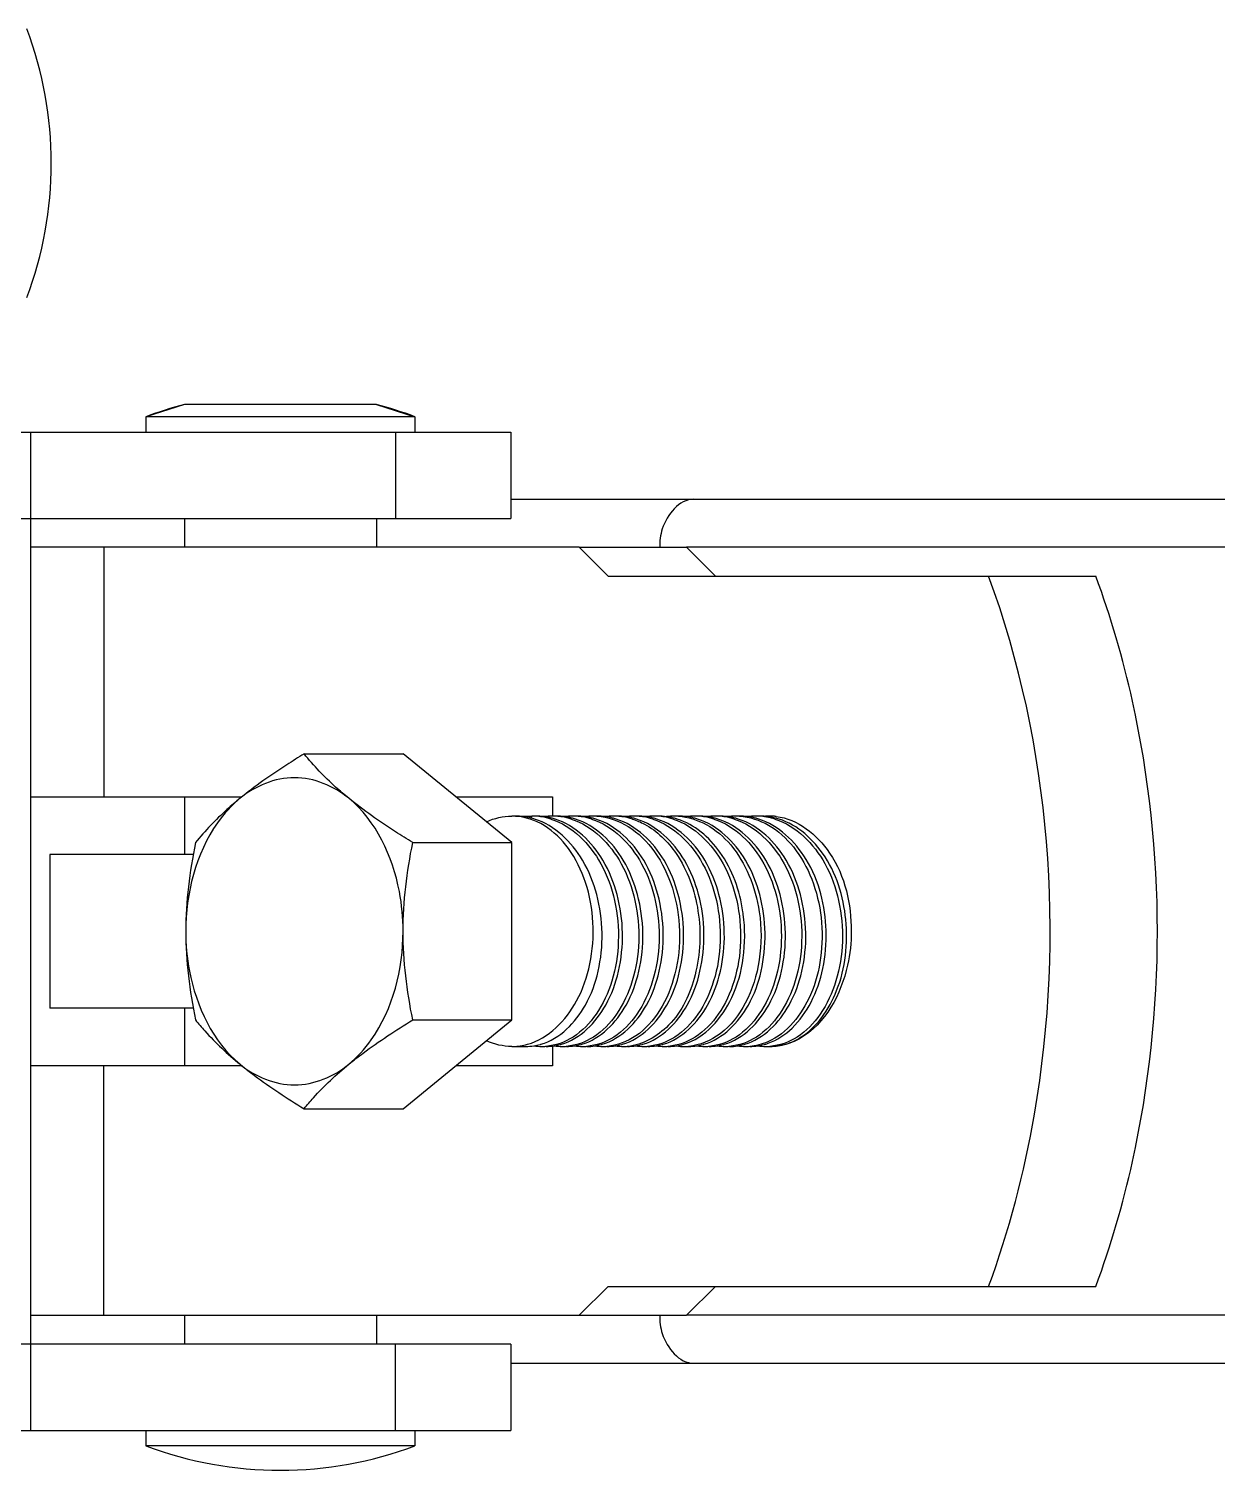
# Model space of a CAD drawing. Extents: x 921423 to 1291758, y 534425 to 1049953.
# Drawn here: x 1130074 to 1130355.7, y 860099.9 to 860441.7 of the extents above; entities that cross this region are included whole.
import ezdxf

# ---------------------------------------------------------------- set-up
doc = ezdxf.new("R2010")
doc.units = 0
doc.header["$LTSCALE"] = 1000
doc.header["$MEASUREMENT"] = 0
doc.layers.add('02___PRT_ALL_AXES', color=7, linetype='Continuous')

msp = doc.modelspace()

# ---------------------------------------------------------------- linework, layer by layer
at = {"color": 7, "linetype": 'Continuous'}
for p, q in [((1130101.73, 860349.74), (1130101.73, 860346.09)), ((1130165.48, 860349.74), (1130165.48, 860346.09)), ((1129801.21, 860346.09), (1130188.24, 860346.09)), ((1130074.41, 860109.32), (1130074.41, 860346.09)), ((1130160.92, 860346.09), (1130160.92, 860325.6)), ((1130188.24, 860346.09), (1130188.24, 860325.6)), ((1130188.24, 860330.16), (1131612.46, 860330.16)), ((1130067.58, 860325.6), (1130188.24, 860325.6)), ((1130156.37, 860325.6), (1130156.37, 860318.77)), ((1130204.44, 860318.77), (1130074.41, 860318.77)), ((1130091.75, 860318.77), (1130091.75, 860259.58)), ((1131563.03, 860318.77), (1130229.87, 860318.77)), ((1130188.43, 860248.74), (1130162.68, 860269.77)), ((1130074.41, 860259.58), (1130124.46, 860259.58)), ((1130175.15, 860259.58), (1130198.09, 860259.58)), ((1130189.33, 860255.03), (1130193.19, 860255.03)), ((1130193.01, 860254.57), (1130193.19, 860255.03)), ((1130188.43, 860206.68), (1130188.43, 860248.74)), ((1130112.93, 860245.92), (1130078.96, 860245.92)), ((1130078.96, 860245.92), (1130078.96, 860209.49)), ((1130112.93, 860209.49), (1130078.96, 860209.49)), ((1130162.68, 860185.64), (1130188.43, 860206.68)), ((1130188.43, 860200.39), (1130191.75, 860200.39)), ((1130249.61, 860200.39), (1130249.7, 860200.39)), ((1130124.46, 860195.83), (1130074.41, 860195.83)), ((1130091.75, 860136.64), (1130091.75, 860195.83)), ((1130198.09, 860195.83), (1130175.15, 860195.83)), ((1130074.41, 860136.64), (1130204.44, 860136.64)), ((1130156.37, 860136.64), (1130156.37, 860129.81)), ((1131563.03, 860136.64), (1130229.87, 860136.64)), ((1130188.24, 860129.81), (1130067.58, 860129.81)), ((1130160.92, 860109.32), (1130160.92, 860129.81)), ((1130188.24, 860129.81), (1130188.24, 860109.32)), ((1130188.24, 860125.26), (1131612.46, 860125.26)), ((1129978.79, 860109.32), (1130188.24, 860109.32)), ((1130101.73, 860109.32), (1130101.73, 860105.68)), ((1130165.48, 860109.32), (1130165.48, 860105.68))]:
    msp.add_line(p, q, dxfattribs=at)
for centre, radius, start, end in [((1130189.18, 860239.45), 15.59, 72.5026, 75.791), ((1130193.19, 860240.27), 14.75, 86.2902, 89.9967), ((1130193.18, 860240.07), 14.96, 80.6229, 86.2822), ((1130194.16, 860240.18), 14.85, 82.4782, 89.9829), ((1130193.1, 860239.64), 15.4, 72.4849, 80.5952), ((1130198.03, 860240.18), 14.85, 90.0172, 97.5273), ((1130194.11, 860239.83), 15.2, 75.7668, 82.4699), ((1130194.01, 860239.45), 15.59, 72.5094, 75.7711), ((1130198.02, 860240.27), 14.76, 86.2903, 89.9967), ((1130198.01, 860240.06), 14.96, 80.5827, 86.2821), ((1130198.99, 860240.18), 14.85, 82.4422, 89.9826), ((1130197.93, 860239.64), 15.4, 72.4917, 80.5553), ((1130202.86, 860240.18), 14.84, 90.017, 97.4917), ((1130198.94, 860239.83), 15.2, 75.765, 82.4342), ((1130198.84, 860239.45), 15.59, 72.5045, 75.7692), ((1130202.85, 860240.27), 14.76, 86.29, 89.9967), ((1130202.84, 860240.06), 14.96, 80.5894, 86.2819), ((1130203.81, 860240.18), 14.85, 82.4594, 89.9827), ((1130202.76, 860239.64), 15.4, 72.4867, 80.562), ((1130207.69, 860240.18), 14.85, 90.0171, 97.5089), ((1130203.77, 860239.83), 15.2, 75.7634, 82.4513), ((1130203.67, 860239.45), 15.59, 72.5015, 75.7677), ((1130207.68, 860240.27), 14.75, 86.29, 89.9967), ((1130208.64, 860240.18), 14.85, 82.3978, 89.9823), ((1130212.52, 860240.18), 14.84, 90.017, 97.4489), ((1130208.6, 860239.83), 15.2, 75.7631, 82.3902), ((1130208.5, 860239.45), 15.59, 72.5007, 75.7672), ((1130212.51, 860240.27), 14.75, 86.29, 89.9967), ((1130212.5, 860240.06), 14.96, 80.6057, 86.2819), ((1130213.47, 860240.18), 14.85, 82.4677, 89.9827), ((1130212.42, 860239.64), 15.4, 72.4829, 80.5782), ((1130217.35, 860240.18), 14.85, 90.0171, 97.5169), ((1130213.43, 860239.83), 15.2, 75.7627, 82.4595), ((1130213.33, 860239.45), 15.59, 72.5002, 75.767), ((1130217.34, 860240.27), 14.75, 86.29, 89.9967), ((1130217.33, 860240.06), 14.96, 80.5993, 86.2819), ((1130218.3, 860240.18), 14.85, 82.4765, 89.9828), ((1130217.25, 860239.64), 15.4, 72.4824, 80.5717), ((1130222.18, 860240.18), 14.85, 90.0172, 97.5261), ((1130218.25, 860239.83), 15.2, 75.7642, 82.4682), ((1130218.16, 860239.45), 15.59, 72.5049, 75.7686), ((1130222.17, 860240.27), 14.75, 86.2903, 89.9967), ((1130222.16, 860240.07), 14.96, 80.633, 86.2824), ((1130223.13, 860240.17), 14.85, 82.2882, 89.9823), ((1130222.08, 860239.64), 15.4, 72.4871, 80.6053), ((1130227.01, 860240.19), 14.84, 90.0162, 97.3323), ((1130223.08, 860239.83), 15.2, 75.7459, 82.2807), ((1130222.98, 860239.44), 15.61, 72.4516, 75.7498), ((1130227, 860240.27), 14.76, 86.2866, 89.9968), ((1130227.96, 860240.18), 14.85, 82.4835, 89.9829), ((1130231.83, 860240.18), 14.85, 90.0173, 97.5328), ((1130227.91, 860239.83), 15.2, 75.7649, 82.4752), ((1130227.82, 860239.45), 15.59, 72.5058, 75.7693), ((1130231.83, 860240.27), 14.76, 86.2903, 89.9967), ((1130231.81, 860240.07), 14.96, 80.6233, 86.2823), ((1130232.79, 860240.18), 14.85, 82.4872, 89.9829), ((1130231.74, 860239.64), 15.4, 72.488, 80.5957), ((1130236.66, 860240.18), 14.85, 90.0173, 97.5367), ((1130232.74, 860239.83), 15.2, 75.766, 82.4789), ((1130232.65, 860239.45), 15.59, 72.5087, 75.7704), ((1130236.66, 860240.27), 14.76, 86.2904, 89.9967), ((1130236.64, 860240.07), 14.96, 80.6329, 86.2824), ((1130237.62, 860240.18), 14.85, 82.5017, 89.9829), ((1130236.57, 860239.64), 15.4, 72.4909, 80.6051), ((1130241.49, 860240.18), 14.85, 90.0174, 97.5513), ((1130237.57, 860239.83), 15.2, 75.7267, 82.493), ((1130237.48, 860239.45), 15.59, 72.5135, 75.7315), ((1130241.49, 860240.27), 14.75, 86.2906, 89.9967), ((1130242.45, 860240.19), 14.84, 82.7542, 89.9843), ((1130246.32, 860240.17), 14.86, 90.018, 97.7975), ((1130242.4, 860239.84), 15.19, 75.7041, 82.7434), ((1130242.31, 860239.45), 15.59, 72.5159, 75.7097), ((1130246.32, 860240.27), 14.75, 86.2908, 89.9967), ((1130246.3, 860240.07), 14.96, 80.6461, 86.2828), ((1130247.28, 860240.18), 14.85, 82.4732, 89.9828), ((1130246.27, 860239.84), 15.19, 77.4718, 80.6494), ((1130251.17, 860240.07), 14.96, 95.9111, 97.5139), ((1130247.26, 860239.99), 15.03, 81.1155, 82.4818), ((1130246.23, 860239.69), 15.34, 75.7156, 77.4737), ((1130247.22, 860239.8), 15.23, 75.7666, 81.1052), ((1130246.17, 860239.45), 15.59, 72.5159, 75.7097), ((1130205.72, 860226.7), 37.96, 7.612, 8.5483), ((1130191.68, 860213.44), 13.06, 278.8239, 285.3798), ((1130191.62, 860213.69), 13.32, 285.3664, 286.4089), ((1130196.51, 860213.44), 13.06, 278.8348, 285.3268), ((1130196.45, 860213.69), 13.32, 285.3138, 286.4121), ((1130201.34, 860213.44), 13.06, 278.8392, 285.3288), ((1130201.28, 860213.69), 13.32, 285.3158, 286.4116), ((1130206.17, 860213.44), 13.05, 278.6158, 285.3161), ((1130206.11, 860213.69), 13.32, 285.3024, 286.4096), ((1130211, 860213.44), 13.06, 278.8659, 285.3078), ((1130210.93, 860213.69), 13.32, 285.295, 286.4082), ((1130215.83, 860213.44), 13.06, 278.8222, 285.3467), ((1130215.76, 860213.69), 13.32, 285.3335, 286.4046), ((1130220.66, 860213.44), 13.06, 278.8357, 285.3558), ((1130220.59, 860213.69), 13.32, 285.3426, 286.4105), ((1130225.48, 860213.49), 13.11, 279.0944, 286.4713), ((1130230.32, 860213.45), 13.06, 278.7871, 285.4463), ((1130230.25, 860213.7), 13.32, 285.4324, 286.4009), ((1130235.15, 860213.44), 13.06, 278.806, 285.3938), ((1130235.08, 860213.69), 13.32, 285.3803, 286.4044), ((1130239.98, 860213.44), 13.06, 278.5831, 285.3704), ((1130239.91, 860213.69), 13.32, 285.3562, 286.4067), ((1130244.81, 860213.44), 13.06, 278.8161, 285.3587), ((1130244.74, 860213.69), 13.32, 285.3455, 286.4078), ((1130244.67, 860213.94), 13.58, 286.4159, 289.7663), ((1130249.62, 860213.51), 13.13, 278.8421, 287.0205), ((1130249.34, 860214.39), 14.05, 287.0683, 295.8489), ((1130248.86, 860215.4), 15.17, 295.8209, 301.125), ((1130191.74, 860213.08), 12.69, 270.0261, 278.8175), ((1130195.61, 860213.08), 12.69, 261.179, 269.9739), ((1130195.61, 860212.98), 12.59, 270.0047, 274.3394), ((1130196.57, 860213.08), 12.69, 270.0261, 278.8289), ((1130200.44, 860213.08), 12.69, 261.1908, 269.9741), ((1130200.44, 860212.98), 12.59, 270.0047, 274.3399), ((1130201.4, 860213.08), 12.69, 270.0262, 278.8333), ((1130205.27, 860213.08), 12.69, 261.1951, 269.9741), ((1130205.27, 860212.98), 12.59, 270.0047, 274.3399), ((1130206.23, 860213.07), 12.69, 270.0245, 278.608), ((1130210.1, 860213.09), 12.7, 260.9764, 269.9733), ((1130210.1, 860212.98), 12.59, 270.0047, 274.3399), ((1130211.06, 860213.08), 12.69, 270.0263, 278.8603), ((1130214.93, 860213.08), 12.69, 261.2218, 269.9742), ((1130214.93, 860212.98), 12.59, 270.0047, 274.3399), ((1130215.89, 860213.08), 12.69, 270.0259, 278.8159), ((1130219.76, 860213.08), 12.69, 261.178, 269.9739), ((1130219.76, 860212.98), 12.59, 270.0047, 274.3395), ((1130220.72, 860213.08), 12.69, 270.0261, 278.8295), ((1130224.59, 860213.08), 12.69, 261.1911, 269.9741), ((1130224.59, 860212.98), 12.59, 270.0047, 274.3396), ((1130225.55, 860213.09), 12.7, 270.0272, 279.08), ((1130229.42, 860213.07), 12.69, 261.4494, 269.976), ((1130229.41, 860212.98), 12.6, 270.0046, 274.3456), ((1130230.38, 860213.08), 12.69, 270.0258, 278.7798), ((1130234.25, 860213.08), 12.69, 261.1413, 269.9737), ((1130234.24, 860212.98), 12.59, 270.0047, 274.3389), ((1130235.21, 860213.08), 12.69, 270.0259, 278.7993), ((1130239.08, 860213.08), 12.69, 261.161, 269.9738), ((1130239.07, 860212.98), 12.59, 270.0047, 274.3393), ((1130240.04, 860213.07), 12.69, 270.0243, 278.5745), ((1130243.91, 860213.09), 12.7, 260.9429, 269.9728), ((1130243.9, 860212.98), 12.59, 270.0047, 274.3394), ((1130244.86, 860213.08), 12.69, 270.026, 278.8097), ((1130248.74, 860213.08), 12.69, 261.1717, 269.9739), ((1130248.73, 860212.97), 12.58, 270.0037, 273.924), ((1130248.73, 860213.04), 12.65, 273.9214, 274.3364), ((1130249.69, 860213.08), 12.69, 270.0261, 278.8211)]:
    msp.add_arc(centre, radius, start, end, dxfattribs=at)
for points, knots in [([(1130231.57, 860330.16), (1130228.16, 860330.16), (1130223.99, 860324.98), (1130223.52, 860320.24), (1130223.52, 860318.77)], [0, 0, 0, 0, 0.699639, 1, 1, 1, 1]), ([(1130195.38, 860200.92), (1130199.87, 860202.24), (1130205.79, 860208.35), (1130209.3, 860218.31), (1130210.24, 860227.32), (1130208.97, 860236.38), (1130204.95, 860246.63), (1130198.64, 860252.82), (1130193.87, 860254.32)], [0, 0, 0, 0, 0.217197, 0.349115, 0.490066, 0.632359, 0.768233, 1, 1, 1, 1]), ([(1130197.73, 860254.32), (1130202.78, 860252.73), (1130209.36, 860245.95), (1130213.22, 860234.96), (1130214.12, 860225.36), (1130212.65, 860216.05), (1130209.02, 860208.08), (1130203.56, 860202.34), (1130198.82, 860200.59), (1130196.56, 860200.42)], [0, 0, 0, 0, 0.234601, 0.372817, 0.516613, 0.65714, 0.786235, 0.899567, 1, 1, 1, 1]), ([(1130200.21, 860200.92), (1130204.7, 860202.24), (1130210.62, 860208.35), (1130214.13, 860218.31), (1130215.07, 860227.33), (1130213.8, 860236.38), (1130209.78, 860246.63), (1130203.47, 860252.82), (1130198.7, 860254.32)], [0, 0, 0, 0, 0.2172, 0.349118, 0.490069, 0.632361, 0.76823, 1, 1, 1, 1]), ([(1130202.56, 860254.32), (1130207.61, 860252.73), (1130214.19, 860245.95), (1130218.05, 860234.96), (1130218.95, 860225.36), (1130217.48, 860216.06), (1130213.85, 860208.08), (1130208.39, 860202.34), (1130203.65, 860200.59), (1130201.39, 860200.42)], [0, 0, 0, 0, 0.234605, 0.372817, 0.516611, 0.657139, 0.786234, 0.899567, 1, 1, 1, 1]), ([(1130205.04, 860200.92), (1130209.53, 860202.24), (1130215.45, 860208.35), (1130218.96, 860218.31), (1130219.9, 860227.33), (1130218.63, 860236.38), (1130214.61, 860246.63), (1130208.3, 860252.82), (1130203.53, 860254.32)], [0, 0, 0, 0, 0.217201, 0.349117, 0.490069, 0.63236, 0.768228, 1, 1, 1, 1]), ([(1130207.39, 860254.32), (1130212.44, 860252.73), (1130219.02, 860245.95), (1130222.88, 860234.96), (1130223.78, 860225.36), (1130222.31, 860216.06), (1130218.68, 860208.08), (1130213.22, 860202.34), (1130208.48, 860200.59), (1130206.22, 860200.42)], [0, 0, 0, 0, 0.234607, 0.372817, 0.516612, 0.657139, 0.786233, 0.899567, 1, 1, 1, 1]), ([(1130209.87, 860200.92), (1130214.36, 860202.24), (1130220.28, 860208.35), (1130223.79, 860218.31), (1130224.73, 860227.32), (1130223.46, 860236.38), (1130219.44, 860246.63), (1130213.13, 860252.82), (1130208.36, 860254.32)], [0, 0, 0, 0, 0.217202, 0.349116, 0.49007, 0.632359, 0.768228, 1, 1, 1, 1]), ([(1130208.64, 860255), (1130211.22, 860254.83), (1130216.65, 860252.94), (1130222.91, 860246.59), (1130227.03, 860237.84), (1130228.65, 860227.8), (1130227.65, 860217.76), (1130224.14, 860209), (1130218.53, 860202.59), (1130213.45, 860200.61), (1130211.05, 860200.42)], [0, 0, 0, 0, 0.108831, 0.229813, 0.365006, 0.508762, 0.651468, 0.78342, 0.898809, 1, 1, 1, 1]), ([(1130214.7, 860200.92), (1130219.19, 860202.24), (1130225.11, 860208.35), (1130228.62, 860218.31), (1130229.56, 860227.32), (1130228.29, 860236.38), (1130224.27, 860246.63), (1130217.96, 860252.82), (1130213.19, 860254.32)], [0, 0, 0, 0, 0.217202, 0.349116, 0.49007, 0.632359, 0.768228, 1, 1, 1, 1]), ([(1130217.05, 860254.32), (1130218.05, 860254.01), (1130222.15, 860252.26), (1130225.47, 860248.97), (1130227.39, 860246.17)], [0, 0, 0, 0, 0.2353, 1, 1, 1, 1]), ([(1130219.53, 860200.92), (1130224.02, 860202.24), (1130229.94, 860208.35), (1130233.45, 860218.31), (1130234.39, 860227.32), (1130233.12, 860236.38), (1130229.1, 860246.63), (1130222.79, 860252.82), (1130218.02, 860254.32)], [0, 0, 0, 0, 0.217202, 0.349116, 0.490071, 0.632358, 0.76823, 1, 1, 1, 1]), ([(1130221.88, 860254.32), (1130226.93, 860252.73), (1130233.51, 860245.95), (1130237.37, 860234.96), (1130238.27, 860225.36), (1130236.79, 860216.06), (1130233.16, 860208.08), (1130227.71, 860202.34), (1130222.97, 860200.59), (1130220.71, 860200.42)], [0, 0, 0, 0, 0.234603, 0.372813, 0.516604, 0.657136, 0.786228, 0.899564, 1, 1, 1, 1]), ([(1130224.36, 860200.92), (1130228.85, 860202.24), (1130234.77, 860208.35), (1130238.28, 860218.31), (1130239.22, 860227.33), (1130237.95, 860236.38), (1130233.93, 860246.63), (1130227.62, 860252.82), (1130222.85, 860254.32)], [0, 0, 0, 0, 0.217198, 0.349118, 0.490075, 0.632362, 0.768234, 1, 1, 1, 1]), ([(1130226.71, 860254.32), (1130231.75, 860252.73), (1130238.34, 860245.95), (1130242.19, 860234.96), (1130243.1, 860225.36), (1130241.62, 860216.06), (1130237.99, 860208.08), (1130232.54, 860202.34), (1130227.8, 860200.59), (1130225.54, 860200.42)], [0, 0, 0, 0, 0.2346, 0.372814, 0.516605, 0.65714, 0.786235, 0.899567, 1, 1, 1, 1]), ([(1130243.25, 860232.34), (1130242.5, 860237.33), (1130239.4, 860246.45), (1130231.76, 860253.03), (1130227.69, 860254.32)], [0, 0, 0, 0, 0.541307, 1, 1, 1, 1]), ([(1130227.96, 860255), (1130230.25, 860254.85), (1130235.02, 860253.35), (1130240.87, 860248.23), (1130245.13, 860240.97), (1130246.67, 860235.31), (1130247.12, 860232.34)], [0, 0, 0, 0, 0.21682, 0.453957, 0.717085, 1, 1, 1, 1]), ([(1130234.01, 860200.92), (1130238.51, 860202.24), (1130244.43, 860208.35), (1130247.94, 860218.31), (1130248.87, 860227.32), (1130247.61, 860236.38), (1130243.59, 860246.63), (1130237.27, 860252.82), (1130232.51, 860254.32)], [0, 0, 0, 0, 0.217202, 0.349115, 0.490066, 0.632356, 0.768233, 1, 1, 1, 1]), ([(1130236.37, 860254.32), (1130241.41, 860252.73), (1130248, 860245.95), (1130251.85, 860234.96), (1130252.76, 860225.36), (1130251.28, 860216.06), (1130247.65, 860208.08), (1130242.2, 860202.34), (1130237.45, 860200.59), (1130235.2, 860200.42)], [0, 0, 0, 0, 0.234599, 0.372814, 0.516606, 0.657131, 0.786224, 0.899562, 1, 1, 1, 1]), ([(1130238.84, 860200.92), (1130243.34, 860202.24), (1130249.26, 860208.35), (1130252.77, 860218.31), (1130253.7, 860227.32), (1130252.44, 860236.38), (1130248.42, 860246.63), (1130242.1, 860252.82), (1130237.33, 860254.32)], [0, 0, 0, 0, 0.217199, 0.349112, 0.490063, 0.632356, 0.768233, 1, 1, 1, 1]), ([(1130241.2, 860254.32), (1130246.24, 860252.73), (1130252.83, 860245.95), (1130256.68, 860234.96), (1130257.59, 860225.36), (1130256.11, 860216.06), (1130252.48, 860208.08), (1130247.03, 860202.34), (1130242.28, 860200.59), (1130240.03, 860200.42)], [0, 0, 0, 0, 0.234599, 0.372817, 0.516611, 0.657137, 0.78623, 0.899563, 1, 1, 1, 1]), ([(1130243.67, 860200.92), (1130248.17, 860202.24), (1130254.09, 860208.35), (1130257.6, 860218.31), (1130258.53, 860227.33), (1130257.27, 860236.38), (1130253.25, 860246.63), (1130246.93, 860252.82), (1130242.16, 860254.32)], [0, 0, 0, 0, 0.217199, 0.349123, 0.490079, 0.632367, 0.768233, 1, 1, 1, 1]), ([(1130242.44, 860255), (1130244.83, 860254.84), (1130249.8, 860253.23), (1130255.78, 860247.74), (1130260.02, 860240.02), (1130262.18, 860230.95), (1130262.06, 860221.49), (1130259.27, 860210.63), (1130253.74, 860203.49), (1130249.12, 860201.49)], [0, 0, 0, 0, 0.107138, 0.2249, 0.355902, 0.496372, 0.638756, 0.77452, 1, 1, 1, 1]), ([(1130249.26, 860201.16), (1130251.36, 860201.92), (1130255.46, 860204.66), (1130259.87, 860210.98), (1130262.59, 860218.99), (1130263.53, 860230.72), (1130260.21, 860244.59), (1130251.68, 860252.84), (1130246.99, 860254.32)], [0, 0, 0, 0, 0.104453, 0.22305, 0.355273, 0.495818, 0.769765, 1, 1, 1, 1]), ([(1130250.85, 860254.32), (1130255.9, 860252.73), (1130262.49, 860245.96), (1130266.34, 860234.96), (1130267.24, 860225.36), (1130265.77, 860216.06), (1130262.14, 860208.08), (1130256.69, 860202.34), (1130251.94, 860200.59), (1130249.69, 860200.42)], [0, 0, 0, 0, 0.234601, 0.372807, 0.516599, 0.657132, 0.786232, 0.899564, 1, 1, 1, 1]), ([(1130256.7, 860202.41), (1130260.77, 860204.86), (1130267.13, 860214.19), (1130268.77, 860230.46), (1130264.04, 860246.15), (1130255.48, 860253.42), (1130250.97, 860254.56)], [0, 0, 0, 0, 0.230383, 0.504916, 0.774454, 1, 1, 1, 1]), ([(1130227.39, 860246.17), (1130230.14, 860242.16), (1130233.61, 860232.43), (1130232.95, 860217.73), (1130227.29, 860205.27), (1130219.52, 860200.7), (1130215.88, 860200.42)], [0, 0, 0, 0, 0.269627, 0.549412, 0.797997, 1, 1, 1, 1]), ([(1130229.19, 860200.92), (1130234.28, 860202.42), (1130240.73, 860209.92), (1130243.76, 860221.49), (1130243.79, 860228.32), (1130243.34, 860231.73)], [0, 0, 0, 0, 0.441714, 0.713654, 1, 1, 1, 1]), ([(1130247.12, 860232.34), (1130247.68, 860228.57), (1130247.7, 860221.04), (1130244.57, 860210.81), (1130238.74, 860203.09), (1130233.05, 860200.63), (1130230.37, 860200.42)], [0, 0, 0, 0, 0.28864, 0.560122, 0.796575, 1, 1, 1, 1]), ([(1130223.52, 860136.64), (1130223.52, 860135.18), (1130223.99, 860130.44), (1130228.16, 860125.26), (1130231.57, 860125.26)], [0, 0, 0, 0, 0.300361, 1, 1, 1, 1])]:
    msp.add_open_spline(points, degree=3, knots=knots, dxfattribs=at)
for points in [[(1130193.01, 860254.56), (1130191.81, 860254.87), (1130190.57, 860255.03), (1130189.33, 860255.03)], [(1130249.12, 860201.49), (1130247.77, 860200.91), (1130246.32, 860200.53), (1130244.86, 860200.42)]]:
    msp.add_open_spline(points, degree=3, dxfattribs=at)
at = {"layer": '02___PRT_ALL_AXES', "color": 7, "linetype": 'Continuous'}
for p, q in [((1130110.84, 860352.6), (1130101.73, 860349.74)), ((1130156.37, 860352.6), (1130110.84, 860352.6)), ((1130156.37, 860352.6), (1130165.48, 860349.74)), ((1130165.48, 860349.74), (1130101.73, 860349.74)), ((1130101.73, 860349.74), (1130101.73, 860346.09)), ((1130165.48, 860349.74), (1130165.48, 860346.09)), ((1130110.84, 860325.6), (1130110.84, 860318.77)), ((1130156.37, 860325.6), (1130156.37, 860318.77)), ((1130211.33, 860311.94), (1130204.44, 860318.77)), ((1130204.44, 860318.77), (1130229.87, 860318.77)), ((1130236.77, 860311.94), (1130229.87, 860318.77)), ((1130211.33, 860311.94), (1130326.92, 860311.94)), ((1130139.22, 860269.77), (1130162.68, 860269.77)), ((1130110.84, 860259.58), (1130110.84, 860245.92)), ((1130198.09, 860259.58), (1130198.09, 860255.03)), ((1130189.33, 860255.03), (1130193.19, 860255.03)), ((1130164.98, 860248.74), (1130188.43, 860248.74)), ((1130110.84, 860209.49), (1130110.84, 860195.83)), ((1130164.98, 860206.68), (1130188.43, 860206.68)), ((1130188.43, 860200.39), (1130191.75, 860200.39)), ((1130198.09, 860200.59), (1130198.09, 860195.83)), ((1130249.61, 860200.39), (1130249.7, 860200.39)), ((1130139.22, 860185.64), (1130162.68, 860185.64)), ((1130204.44, 860136.64), (1130211.33, 860143.47)), ((1130211.33, 860143.47), (1130326.92, 860143.47)), ((1130229.87, 860136.64), (1130236.77, 860143.47)), ((1130110.84, 860136.64), (1130110.84, 860129.81)), ((1130156.37, 860136.64), (1130156.37, 860129.81)), ((1130204.44, 860136.64), (1130229.87, 860136.64)), ((1130101.73, 860109.32), (1130101.73, 860105.68)), ((1130165.48, 860109.32), (1130165.48, 860105.68)), ((1130165.48, 860105.68), (1130101.73, 860105.68))]:
    msp.add_line(p, q, dxfattribs=at)
for centre, radius, start, end in [((1129988.19, 860409.84), 91.07, 339.5127, 20.4873), ((1130133.6, 860264.43), 91.07, 104.4775, 110.4873), ((1130133.6, 860264.43), 91.07, 69.5127, 75.5225), ((1130111.38, 860232.73), 229.64, 12.4612, 20.1778), ((1130188.43, 860241.39), 13.64, 86.2826, 89.9965), ((1130249.61, 860241.37), 13.65, 90.0029, 94.3168), ((1130249.61, 860241.39), 13.63, 87.1352, 89.9988), ((1130249.6, 860241.29), 13.73, 83.6565, 87.1338), ((1130188.41, 860214.3), 13.91, 270.0785, 283.6173), ((1130188.33, 860214.69), 14.32, 283.5882, 285.7069), ((1130249.3, 860215.35), 15, 286.1436, 294.3465), ((1130248.86, 860216.33), 16.08, 294.321, 299.3067), ((1130111.38, 860222.68), 229.64, 339.8222, 347.5388), ((1130133.6, 860190.98), 91.07, 249.5127, 290.4873)]:
    msp.add_arc(centre, radius, start, end, dxfattribs=at)
for points, knots in [([(1130301.49, 860143.47), (1130306.36, 860156.7), (1130320.85, 860211.73), (1130316.26, 860271.89), (1130301.49, 860311.94)], [0, 0, 0, 0, 0.248287, 1, 1, 1, 1]), ([(1130139.22, 860269.77), (1130137.84, 860268.92), (1130132.62, 860265.65), (1130127.56, 860262.12), (1130124.04, 860259.25)], [0, 0, 0, 0, 0.26296, 1, 1, 1, 1]), ([(1130149.8, 860259.25), (1130148.74, 860260.12), (1130144.96, 860263.35), (1130141.5, 860266.97), (1130139.22, 860269.77)], [0, 0, 0, 0, 0.2742, 1, 1, 1, 1]), ([(1130124.04, 860259.25), (1130122.01, 860257.59), (1130114.18, 860248.89), (1130111.16, 860236.65), (1130111.16, 860227.71)], [0, 0, 0, 0, 0.226783, 1, 1, 1, 1]), ([(1130124.04, 860259.25), (1130122.98, 860258.39), (1130119.2, 860255.15), (1130115.75, 860251.54), (1130113.46, 860248.74)], [0, 0, 0, 0, 0.2742, 1, 1, 1, 1]), ([(1130162.68, 860227.71), (1130162.68, 860230.86), (1130161.67, 860242.31), (1130156.29, 860253.95), (1130149.8, 860259.25)], [0, 0, 0, 0, 0.273399, 1, 1, 1, 1]), ([(1130164.98, 860248.74), (1130163.6, 860249.58), (1130158.38, 860252.85), (1130153.31, 860256.38), (1130149.8, 860259.25)], [0, 0, 0, 0, 0.26296, 1, 1, 1, 1]), ([(1130192.2, 860200.91), (1130197.18, 860202.31), (1130203.72, 860209.08), (1130207.37, 860220.03), (1130208.12, 860229.74), (1130206.41, 860239.19), (1130202.49, 860247.3), (1130196.67, 860253.12), (1130191.69, 860254.84), (1130189.32, 860255)], [0, 0, 0, 0, 0.226573, 0.36295, 0.506452, 0.648024, 0.779263, 0.895686, 1, 1, 1, 1]), ([(1130251.12, 860254.94), (1130256.21, 860254.38), (1130266.49, 860246.01), (1130268.93, 860234.12), (1130268.93, 860227.71)], [0, 0, 0, 0, 0.443965, 1, 1, 1, 1]), ([(1130111.16, 860227.71), (1130111.16, 860224.55), (1130112.17, 860213.11), (1130117.54, 860201.47), (1130124.04, 860196.16)], [0, 0, 0, 0, 0.273399, 1, 1, 1, 1]), ([(1130149.8, 860196.16), (1130151.83, 860197.82), (1130159.65, 860206.52), (1130162.68, 860218.76), (1130162.68, 860227.71)], [0, 0, 0, 0, 0.226783, 1, 1, 1, 1]), ([(1130268.93, 860227.71), (1130268.93, 860225.02), (1130268.01, 860215.54), (1130262.76, 860205.69), (1130256.73, 860202.31)], [0, 0, 0, 0, 0.28022, 1, 1, 1, 1]), ([(1130113.46, 860206.68), (1130114.18, 860205.8), (1130117.41, 860202.01), (1130121.06, 860198.59), (1130124.04, 860196.16)], [0, 0, 0, 0, 0.227749, 1, 1, 1, 1]), ([(1130149.8, 860196.16), (1130150.92, 860197.08), (1130155.78, 860200.85), (1130160.96, 860204.22), (1130164.98, 860206.68)], [0, 0, 0, 0, 0.234887, 1, 1, 1, 1]), ([(1130124.04, 860196.16), (1130125.16, 860195.25), (1130130.03, 860191.47), (1130135.2, 860188.11), (1130139.22, 860185.64)], [0, 0, 0, 0, 0.234887, 1, 1, 1, 1]), ([(1130139.22, 860185.64), (1130139.94, 860186.52), (1130143.17, 860190.31), (1130146.82, 860193.73), (1130149.8, 860196.16)], [0, 0, 0, 0, 0.227749, 1, 1, 1, 1])]:
    msp.add_open_spline(points, degree=3, knots=knots, dxfattribs=at)
for points in [[(1130335.6, 860173.13), (1130343.49, 860208.65), (1130343.49, 860246.76), (1130335.6, 860282.28)], [(1130149.8, 860259.25), (1130146.24, 860262.16), (1130136.92, 860266.11), (1130127.6, 860262.16), (1130124.04, 860259.25)], [(1130182.48, 860253.7), (1130184.33, 860254.54), (1130186.4, 860255.03), (1130188.43, 860255.03)], [(1130113.46, 860248.74), (1130112.05, 860241.83), (1130111.16, 860234.76), (1130111.16, 860227.71)], [(1130162.68, 860227.71), (1130162.68, 860234.76), (1130163.57, 860241.83), (1130164.98, 860248.74)], [(1130111.16, 860227.71), (1130111.16, 860220.65), (1130112.05, 860213.59), (1130113.46, 860206.68)], [(1130164.98, 860206.68), (1130163.57, 860213.59), (1130162.68, 860220.65), (1130162.68, 860227.71)], [(1130188.43, 860200.39), (1130186.4, 860200.39), (1130184.33, 860200.87), (1130182.48, 860201.72)], [(1130253.47, 860200.94), (1130252.22, 860200.58), (1130250.91, 860200.39), (1130249.61, 860200.39)], [(1130124.04, 860196.16), (1130127.6, 860193.26), (1130136.92, 860189.3), (1130146.24, 860193.26), (1130149.8, 860196.16)]]:
    msp.add_open_spline(points, degree=3, dxfattribs=at)

doc.saveas('drawing.dxf')
